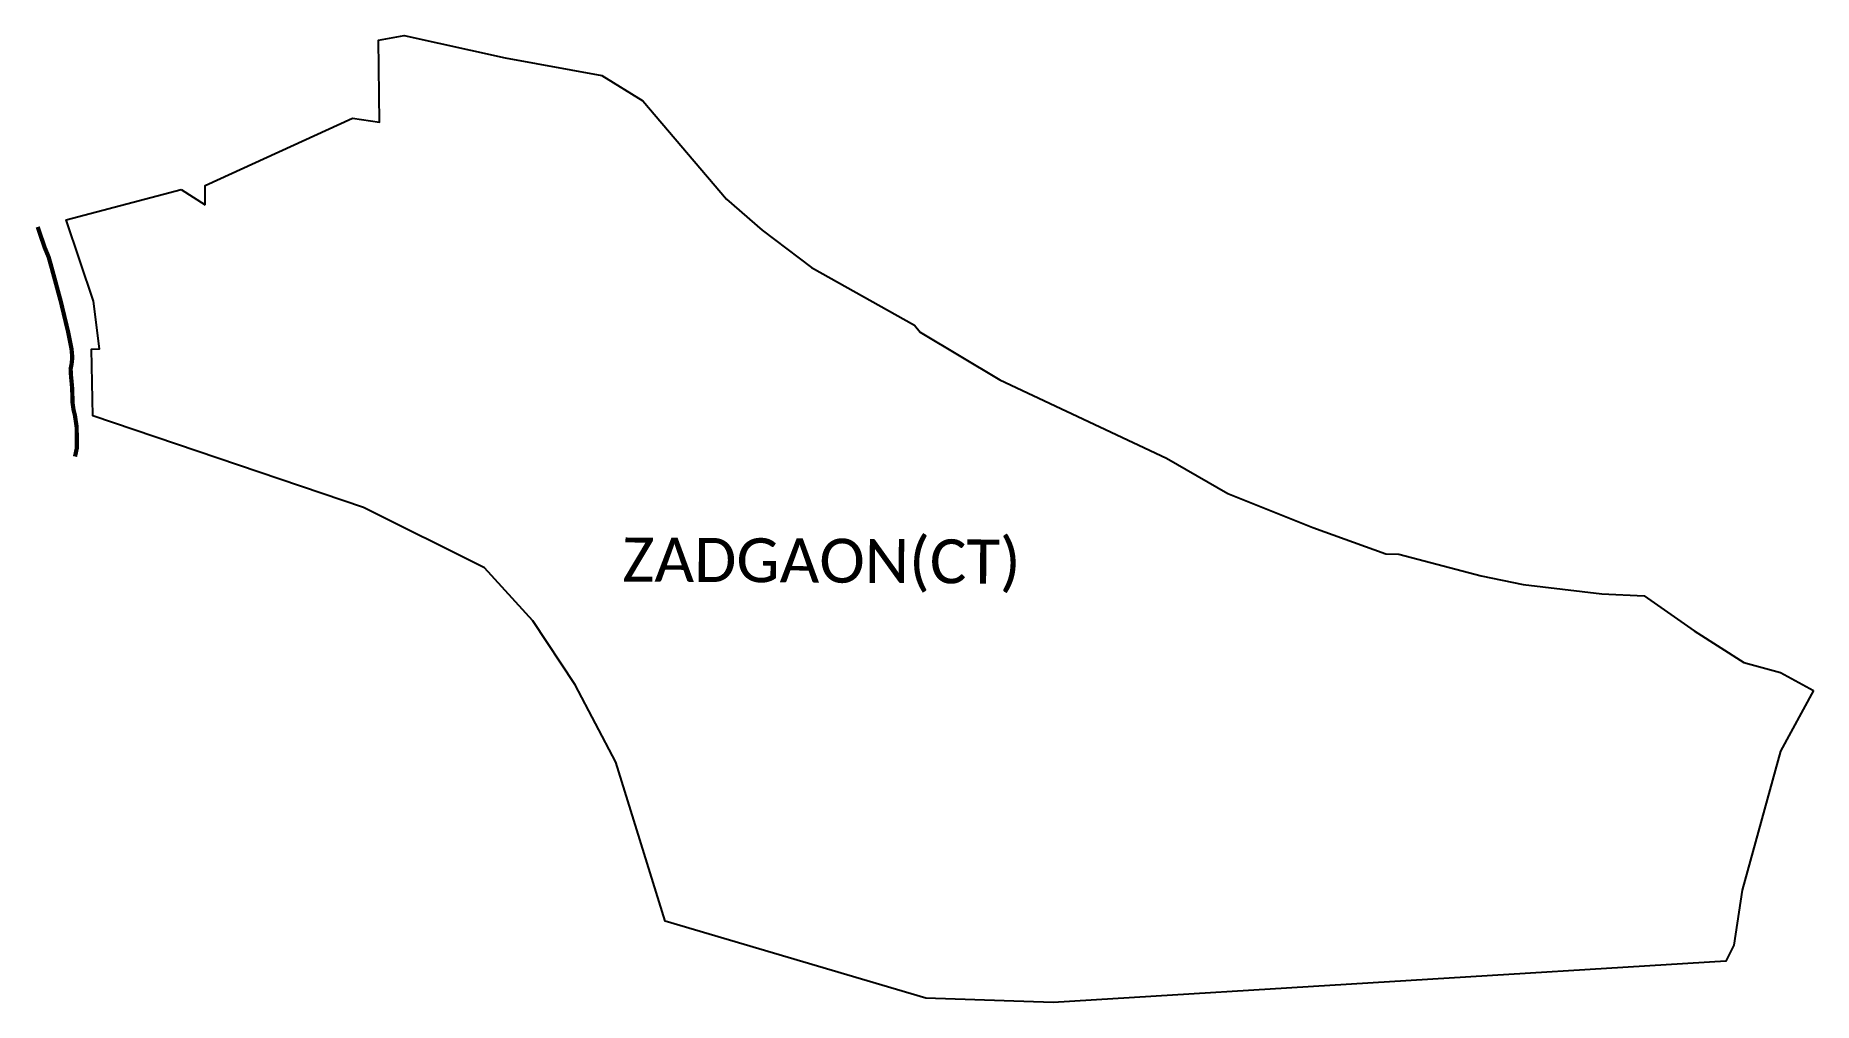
# Model space of a CAD drawing. Header units: metres. Extents: x 317273 to 321476, y 1879798 to 1882083.
import ezdxf

# ---------------------------------------------------------------- set-up
doc = ezdxf.new("R2010")
doc.units = ezdxf.units.M
for name, color, linetype in [('ARTIFICIALLY PROTECTED', 10, 'Continuous'), ('village', 3, 'Continuous'), ('VILLAGE NAME', 250, 'Continuous')]:
    doc.layers.add(name, color=color, linetype=linetype)
doc.styles.get("Standard").update_dxf_attribs({"font": 'calibri.ttf'})

msp = doc.modelspace()

# ---------------------------------------------------------------- linework, layer by layer
at = {"layer": 'ARTIFICIALLY PROTECTED', "const_width": 10, "flags": 128}
msp.add_lwpolyline([(317278.1, 1881631.2), (317294.6, 1881582.8), (317303.9, 1881560.4), (317310, 1881539), (317332.7, 1881455.3), (317350.5, 1881381.3), (317358.1, 1881343.2), (317360, 1881322.1), (317358.6, 1881309.5), (317358.4, 1881307.7), (317356, 1881295.5), (317356.9, 1881279.3), (317359.7, 1881249.8), (317360.6, 1881215.2), (317362.9, 1881199.2), (317363.6, 1881196.2), (317366.3, 1881185.1), (317370.2, 1881158.8), (317370.5, 1881140.3), (317370.5, 1881107.5), (317367.2, 1881091.9), (317366.4, 1881088.5)], dxfattribs=at)
at = {"layer": 'village', "flags": 128}
msp.add_lwpolyline([(317617.3, 1881719.4), (317674, 1881683.5)], dxfattribs=at)
at = {"layer": 'village', "color": 3, "true_color": 0x00ff00}
for points in [[(317674, 1881683.5, 0), (317674.4, 1881729.2, 0), (318022.4, 1881887.9, 0), (318086.3, 1881878.8, 0), (318084, 1882072.6, 0), (318144.8, 1882083.5, 0), (318383.3, 1882031.2, 0), (318612, 1881989.3, 0), (318708.6, 1881929, 0), (318906, 1881697, 0), (318990.8, 1881623.8, 0), (319106.9, 1881535.5, 0), (319351, 1881399.3, 0), (319363.9, 1881382.3, 0), (319552.6, 1881269.7, 0), (319946.3, 1881084.4, 0), (320091, 1881000.8, 0), (320292.6, 1880920.6, 0), (320464.9, 1880858.5, 0), (320495.4, 1880857.9, 0), (320690, 1880806.8, 0), (320789.2, 1880785.7, 0), (320975.3, 1880763.8, 0), (321075.1, 1880758.9, 0), (321193.6, 1880676.6, 0), (321311.4, 1880601.7, 0), (321398, 1880577.8, 0), (321475.6, 1880535.8, 0)], [(321475.6, 1880535.8, 0), (321397.4, 1880392.1, 0), (321307, 1880063.5, 0), (321287.5, 1879933.7, 0), (321268.2, 1879896, 0), (319678.6, 1879798.2, 0), (319377.4, 1879808, 0), (318761, 1879990.7, 0), (318644.7, 1880366, 0), (318548.8, 1880549.1, 0), (318448.2, 1880700.4, 0), (318334.5, 1880825.1, 0), (318048.7, 1880968.1, 0), (317408.9, 1881184.4, 0), (317405.4, 1881342, 0), (317424, 1881343, 0), (317409.9, 1881455.6, 0), (317345.5, 1881648.3, 0), (317617.3, 1881719.4, 0)]]:
    msp.add_polyline3d(points, dxfattribs=at)

# ---------------------------------------------------------------- texts
at = {"layer": 'VILLAGE NAME', "insert": (318660.5, 1880897.2), "char_height": 104.042, "attachment_point": 1, "rotation": 359.6762}
msp.add_mtext_dynamic_manual_height_columns('{\\fCalibri|b0|i0|c0|p34;ZADGAON(CT)} ', width=1732.91, gutter_width=520.2, heights=[0], dxfattribs=at)

doc.saveas('drawing.dxf')
